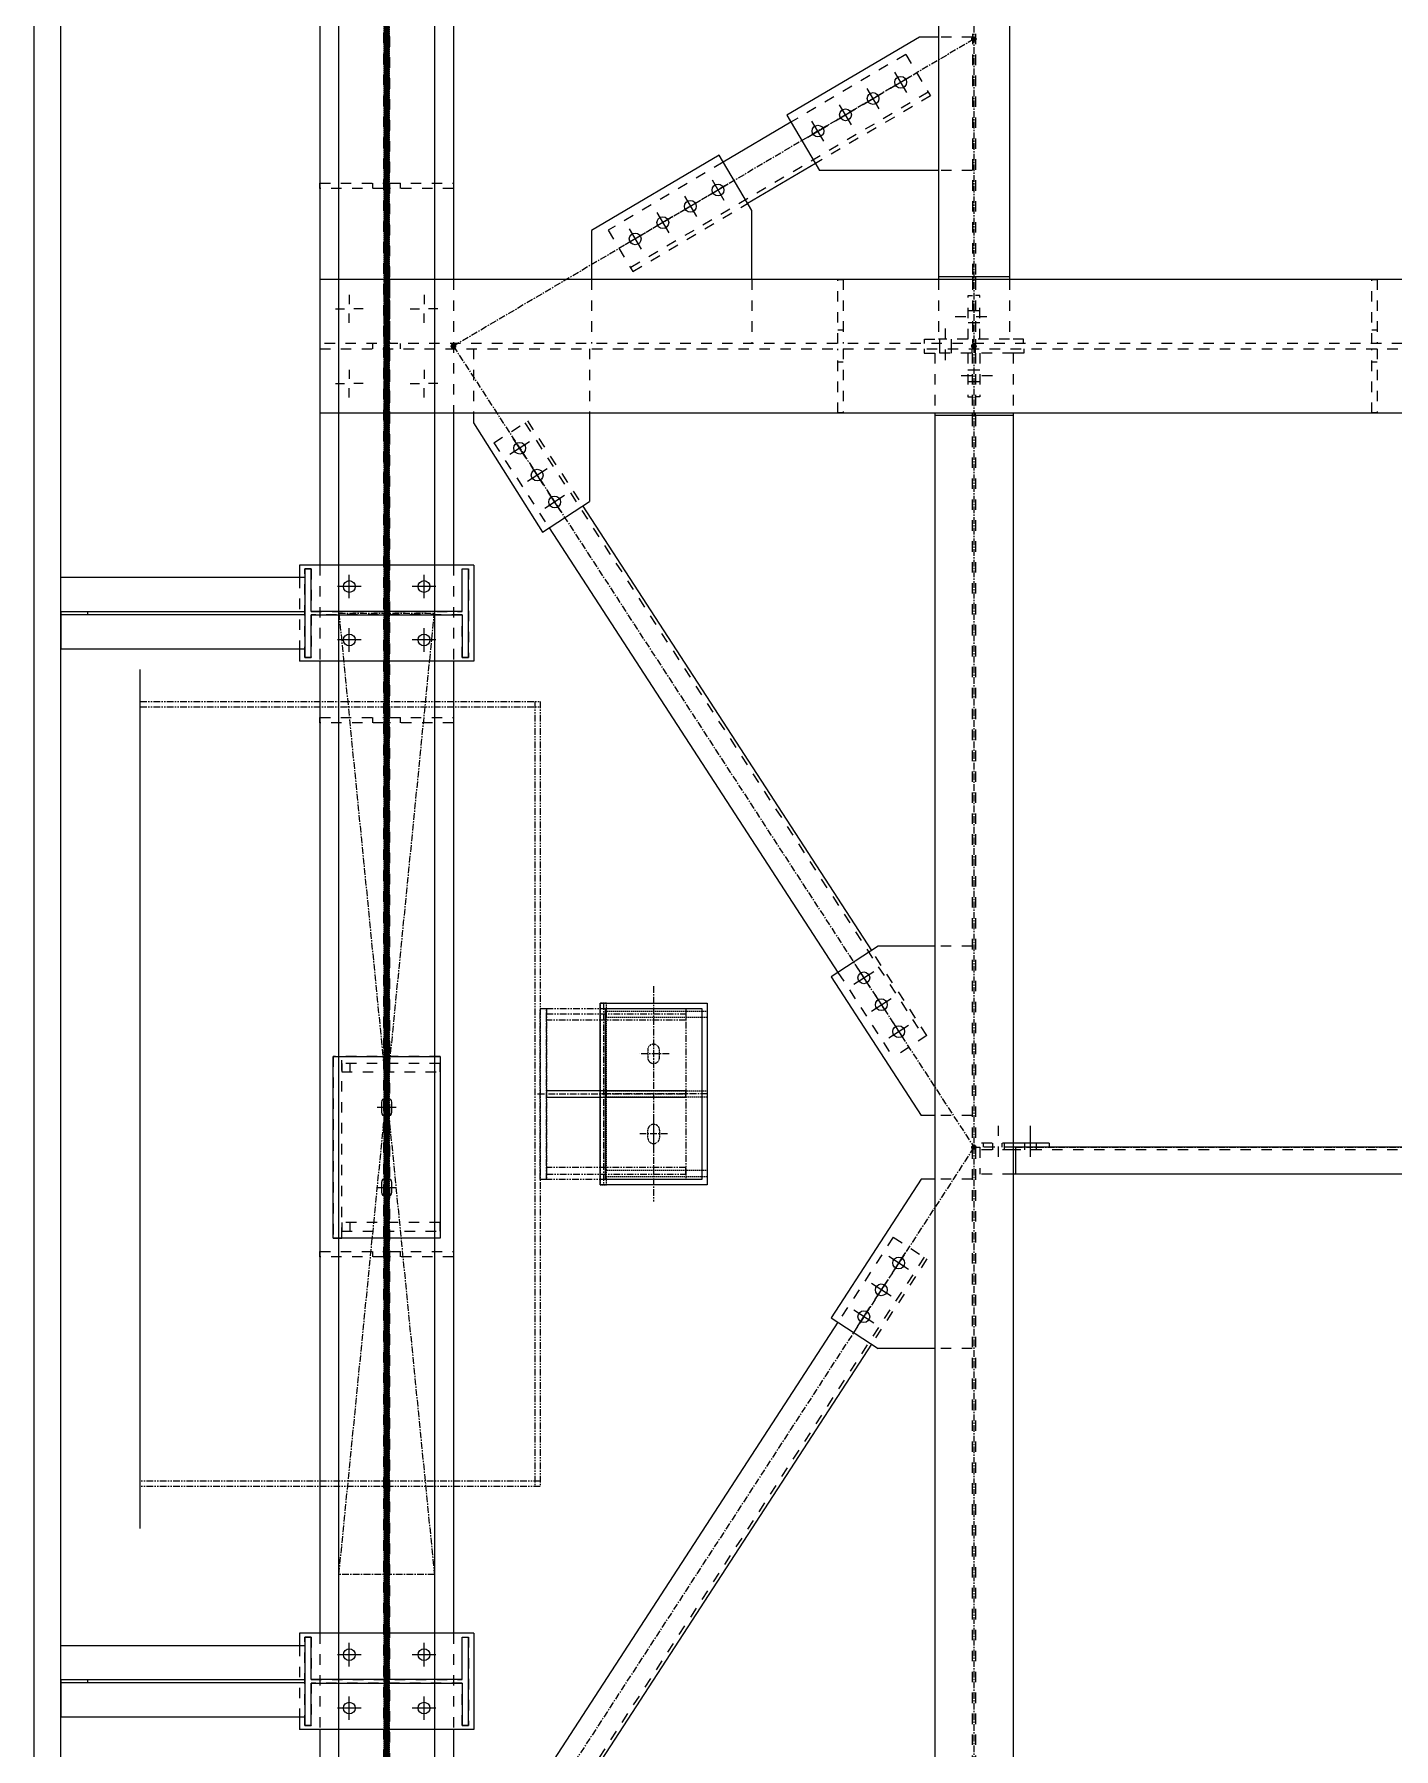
# Model space of a CAD drawing. Header units: inches. Extents: x 209270 to 234360, y -180214 to -150194.
# Drawn here: x 216352 to 218898, y -162790 to -159580 of the extents above; entities that cross this region are included whole.
import ezdxf

# ---------------------------------------------------------------- set-up
doc = ezdxf.new("R2010")
doc.units = ezdxf.units.IN
doc.header["$LTSCALE"] = 10
doc.header["$MEASUREMENT"] = 0
for name, pattern in [('CENTER', [2, 1.25, -0.25, 0.25, -0.25]), ('DXK_LINE_DOT2', [3.9198, 1.9599, -1.9599]), ('DXK_LINE_DOT5', [7.8785, 2.979, -0.9799, 0.9799, -0.9799, 0.9799, -0.9799]), ('HIDDEN', [0.375, 0.25, -0.125]), ('PHANTOM', [2.5, 1.25, -0.25, 0.25, -0.25, 0.25, -0.25])]:
    doc.linetypes.add(name, pattern=pattern)
doc.layers.get('0').update_dxf_attribs({"color": 1})
for name, color, linetype in [('_STR_0', 5, 'Continuous'), ('_STR_1', 5, 'Continuous'), ('_STR_2', 5, 'Continuous'), ('_STR_4', 5, 'Continuous')]:
    doc.layers.add(name, color=color, linetype=linetype)
for name, color, linetype, lineweight in [('CEN', 1, 'CENTER', 9), ('DIM.', 1, 'Continuous', 13), ('handrail', 1, 'FENCELINE1', 9), ('HIDDEN', 1, 'HIDDEN', 9), ('MAIN OBJECT', 1, 'Continuous', 18), ('PANTHOM', 1, 'PHANTOM', 0), ('Sheeting', 1, 'Continuous', 0), ('STR25', 1, 'Continuous', 5), ('STRUC-25HD', 1, 'HIDDEN', 5)]:
    doc.layers.add(name, color=color, linetype=linetype, lineweight=lineweight)
doc.linetypes.add('Amzigzag', pattern='A,0.0001,[136,arial.ttf,S=0.04,R=0,X=0,Y=0],-11', length=11.0001)
doc.linetypes.add('FENCELINE1', pattern='A,0.25,-0.1,[133,arial.ttf,S=0.1,R=0,X=-0.1,Y=0],-0.1,1', length=1.45)

# ---------------------------------------------------------------- blocks, each defined once
blk = doc.blocks.new('A$C0da2686b')
at = {"layer": 'CEN'}
for p, q in [((-89.4, -900), (89.4, 900)), ((-89.4, 900), (89.4, -900))]:
    blk.add_line(p, q, dxfattribs=at)
blk.add_lwpolyline([(-89.4, -900), (-89.4, 900), (89.4, 900), (89.4, -900)], close=True, dxfattribs=at)
blk = doc.blocks.new('A$C3120f6e4')
at = {"layer": 'CEN'}
for p, q in [((0, -100), (0, 100)), ((170, 94), (-170, 94)), ((-75, -26.2), (-75, 26)), ((75, -29.3), (75, 26.1)), ((-48.9, 0), (-101.1, 0)), ((101.1, 0), (48.9, 0))]:
    blk.add_line(p, q, dxfattribs=at)
at = {"layer": 'HIDDEN', "ltscale": 0.2, "elevation": 5435030.5}
for points in [[(-82, -11.1, -1), (-82, 10.9), (-68, 10.9, -1), (-68, -11.1)], [(68, 11.1, 1), (68, -10.9), (82, -10.9, 1), (82, 11.1)]]:
    blk.add_lwpolyline(points, format="xyb", close=True, dxfattribs=at)
at = {"layer": 'STR25', "ltscale": 0.2, "elevation": 5435030.5}
blk.add_lwpolyline([(-170, 100), (170, 100), (170, -100), (-170, -100)], close=True, dxfattribs=at)
at = {"layer": 'STRUC-25HD', "elevation": 5435030.5}
for points in [[(170, 88), (170, 100), (-170, 100), (-170, 88)], [(-143, -100), (-155, -100), (-155, 88), (-143, 88)], [(6, -100), (-6, -100), (-6, 88), (6, 88)], [(155, -100), (143, -100), (143, 88), (155, 88)]]:
    blk.add_lwpolyline(points, close=True, dxfattribs=at)
blk = doc.blocks.new('GridLine-116860372-116902 - 114867')
at = {"layer": '_STR_2', "linetype": 'DXK_LINE_DOT5'}
blk.add_line((217011.9, -165456.7), (217011.9, -153291), dxfattribs=at)
blk = doc.blocks.new('Part-116860372-114947 - 114867')
at = {"layer": '_STR_4', "linetype": 'Continuous'}
for points in [[(218111.9, -158367.7, -1), (218111.9, -158359.7, -1)], [(218111.9, -160167.7, -1), (218111.9, -160159.7, -1)]]:
    blk.add_hatch(color=256, dxfattribs=at).paths.add_polyline_path(points)
at = {"layer": '_STR_1', "linetype": 'DXK_LINE_DOT2'}
for p, q in [((218045.3, -158374.8), (218045.3, -158441.9)), ((218178.5, -158374.8), (218045.3, -158374.8)), ((218109, -158374.8), (218109, -158436.9)), ((218114.7, -158374.8), (218114.7, -158436.9)), ((218178.5, -158374.8), (218178.5, -158436.9)), ((218109, -158441.9), (218109, -160033.7)), ((218114.7, -158441.9), (218114.7, -160033.7)), ((218045.3, -160038.7), (218045.3, -160150.7)), ((218109, -160038.7), (218109, -160150.7)), ((218114.7, -160038.7), (218114.7, -160150.7)), ((218178.5, -160038.7), (218178.5, -160150.7)), ((218178.5, -160150.7), (218045.3, -160150.7))]:
    blk.add_line(p, q, dxfattribs=at)
at = {"layer": '_STR_2', "linetype": 'Continuous'}
for p, q in [((218045.3, -158436.9), (218045.3, -160038.7)), ((218178.5, -158441.9), (218045.3, -158441.9)), ((218109, -158436.9), (218109, -158441.9)), ((218114.7, -158436.9), (218114.7, -158441.9)), ((218178.5, -158436.9), (218178.5, -160038.7)), ((218178.5, -160033.7), (218045.3, -160033.7)), ((218109, -160033.7), (218109, -160038.7)), ((218114.7, -160033.7), (218114.7, -160038.7))]:
    blk.add_line(p, q, dxfattribs=at)
at = {"layer": '_STR_4', "linetype": 'CENTER'}
blk.add_line((218111.9, -158363.7), (218111.9, -160163.7), dxfattribs=at)
at = {"layer": '_STR_4', "linetype": 'Continuous'}
for centre in [(218111.9, -158363.7), (218111.9, -160163.7)]:
    blk.add_circle(centre, 4, dxfattribs=at)
blk = doc.blocks.new('Bolt-116860372-115976 - 114867')
at = {"layer": '_STR_1', "linetype": 'DXK_LINE_DOT2'}
for p, q in [((218100.7, -160207.7), (218108.7, -160207.7)), ((218108.7, -160207.7), (218115, -160207.7)), ((218115, -160207.7), (218123, -160207.7)), ((218087.7, -160218.7), (218155.7, -160218.7)), ((218100.7, -160229.7), (218108.7, -160229.7)), ((218108.7, -160229.7), (218115, -160229.7)), ((218115, -160229.7), (218123, -160229.7))]:
    blk.add_line(p, q, dxfattribs=at)
blk = doc.blocks.new('Part-116860372-157426 - 114867')
at = {"layer": '_STR_1', "linetype": 'DXK_LINE_DOT2'}
for p, q in [((217006.9, -160038.7), (216886.9, -160038.7)), ((216886.9, -160038.7), (216886.9, -160158.7)), ((217856.9, -160038.7), (217016.9, -160038.7)), ((218856.9, -160038.7), (217866.9, -160038.7)), ((219856.9, -160038.7), (218866.9, -160038.7)), ((216886.9, -160168.7), (216886.9, -160288.7)), ((216886.9, -160288.7), (217006.9, -160288.7)), ((217016.9, -160288.7), (217856.9, -160288.7)), ((217866.9, -160288.7), (218856.9, -160288.7)), ((218866.9, -160288.7), (219856.9, -160288.7))]:
    blk.add_line(p, q, dxfattribs=at)
blk = doc.blocks.new('Part-116860372-115975 - 114867')
at = {"layer": '_STR_1', "linetype": 'DXK_LINE_DOT2'}
for p, q in [((218018.7, -160168.7), (218018.7, -160176.7)), ((218018.7, -160176.7), (218038.7, -160176.7)), ((218100.7, -160176.7), (218100.7, -160258.7)), ((218108.7, -160176.7), (218108.7, -160168.7)), ((218100.7, -160258.7), (218108.7, -160258.7))]:
    blk.add_line(p, q, dxfattribs=at)
blk = doc.blocks.new('Part-116860372-114982 - 114867')
at = {"layer": '_STR_4', "linetype": 'Continuous'}
for points in [[(218111.9, -160167.7, -1), (218111.9, -160159.7, -1)], [(218111.9, -163167.7, -1), (218111.9, -163159.7, -1)]]:
    blk.add_hatch(color=256, dxfattribs=at).paths.add_polyline_path(points)
at = {"layer": '_STR_1', "linetype": 'DXK_LINE_DOT2'}
for p, q in [((218185.1, -160176.7), (218038.7, -160176.7)), ((218038.7, -160176.7), (218038.7, -160288.7)), ((218108.7, -160176.7), (218108.7, -160288.7)), ((218115, -160176.7), (218115, -160293.7)), ((218185.1, -160176.7), (218185.1, -160288.7)), ((218108.7, -160293.7), (218108.7, -163044.2)), ((218115, -160293.7), (218115, -163044.2)), ((218038.7, -163049.2), (218038.7, -163149.7)), ((218108.7, -163149.7), (218108.7, -163049.2)), ((218115, -163049.2), (218115, -163149.7)), ((218185.1, -163049.2), (218185.1, -163149.7)), ((218185.1, -163149.7), (218038.7, -163149.7))]:
    blk.add_line(p, q, dxfattribs=at)
at = {"layer": '_STR_2', "linetype": 'Continuous'}
for p, q in [((218038.7, -160288.7), (218038.7, -163049.2)), ((218185.1, -160293.7), (218038.7, -160293.7)), ((218108.7, -160288.7), (218108.7, -160293.7)), ((218115, -160293.7), (218115, -160288.7)), ((218185.1, -160288.7), (218185.1, -163049.2)), ((218185.1, -163044.2), (218038.7, -163044.2)), ((218108.7, -163044.2), (218108.7, -163049.2)), ((218115, -163044.2), (218115, -163049.2))]:
    blk.add_line(p, q, dxfattribs=at)
at = {"layer": '_STR_4', "linetype": 'CENTER'}
blk.add_line((218111.9, -160163.7), (218111.9, -163163.7), dxfattribs=at)
at = {"layer": '_STR_4', "linetype": 'Continuous'}
for centre in [(218111.9, -160163.7), (218111.9, -163163.7)]:
    blk.add_circle(centre, 4, dxfattribs=at)
blk = doc.blocks.new('Bolt-116860372-157446 - 114867')
at = {"layer": '_STR_2', "linetype": 'Continuous'}
for p, q in [((216941.9, -160635.7), (216941.9, -160591.7)), ((217081.9, -160635.7), (217081.9, -160591.7)), ((216963.9, -160613.7), (216919.9, -160613.7)), ((217103.9, -160613.7), (217059.9, -160613.7)), ((216941.9, -160735.7), (216941.9, -160691.7)), ((217081.9, -160735.7), (217081.9, -160691.7)), ((216963.9, -160713.7), (216919.9, -160713.7)), ((217103.9, -160713.7), (217059.9, -160713.7))]:
    blk.add_line(p, q, dxfattribs=at)
for centre in [(216941.9, -160613.7), (217081.9, -160613.7), (216941.9, -160713.7), (217081.9, -160713.7)]:
    blk.add_circle(centre, 11, dxfattribs=at)
blk = doc.blocks.new('Part-116860372-149920 - 114867')
at = {"layer": '_STR_1', "linetype": 'DXK_LINE_DOT2'}
for p, q in [((217856.9, -160158.7), (217856.9, -160038.7)), ((217856.9, -160038.7), (217866.9, -160038.7)), ((217866.9, -160038.7), (217866.9, -160158.7)), ((217866.9, -160133.7), (217856.9, -160133.7))]:
    blk.add_line(p, q, dxfattribs=at)
blk = doc.blocks.new('Part-116860372-115030 - 114867')
at = {"layer": '_STR_4', "linetype": 'Continuous'}
for points in [[(218111.9, -161667.7, -1), (218111.9, -161659.7, -1)], [(219211.9, -161667.7, -1), (219211.9, -161659.7, -1)]]:
    blk.add_hatch(color=256, dxfattribs=at).paths.add_polyline_path(points)
at = {"layer": '_STR_1', "linetype": 'DXK_LINE_DOT2'}
for p, q in [((218123, -161663.7), (218123, -161713.7)), ((218190.1, -161663.7), (218123, -161663.7)), ((218185.1, -161668.7), (218123, -161668.7)), ((219140.3, -161668.7), (218190.1, -161668.7)), ((219140.3, -161663.7), (219201, -161663.7)), ((219201, -161668.7), (219145.3, -161668.7)), ((219201, -161663.7), (219201, -161713.7)), ((218185.1, -161713.7), (218123, -161713.7)), ((219201, -161713.7), (219145.3, -161713.7))]:
    blk.add_line(p, q, dxfattribs=at)
at = {"layer": '_STR_2', "linetype": 'Continuous'}
for p, q in [((218190.1, -161668.7), (218185.1, -161668.7)), ((219140.3, -161663.7), (218190.1, -161663.7)), ((218190.1, -161713.7), (218190.1, -161663.7)), ((219140.3, -161663.7), (219140.3, -161713.7)), ((219145.3, -161668.7), (219140.3, -161668.7)), ((219145.3, -161713.7), (218185.1, -161713.7))]:
    blk.add_line(p, q, dxfattribs=at)
at = {"layer": '_STR_4', "linetype": 'CENTER'}
for p, q in [((218111.9, -161663.7), (218123, -161663.7)), ((218190.1, -161663.7), (219140.3, -161663.7)), ((219201, -161663.7), (219211.9, -161663.7))]:
    blk.add_line(p, q, dxfattribs=at)
at = {"layer": '_STR_4', "linetype": 'Continuous'}
for centre in [(218111.9, -161663.7), (219211.9, -161663.7)]:
    blk.add_circle(centre, 4, dxfattribs=at)
blk = doc.blocks.new('Part-116860372-115078 - 114867')
at = {"layer": '_STR_4', "linetype": 'Continuous'}
for points in [[(218111.9, -161667.7, -1), (218111.9, -161659.7, -1)], [(217136.9, -163167.7, -1), (217136.9, -163159.7, -1)]]:
    blk.add_hatch(color=256, dxfattribs=at).paths.add_polyline_path(points)
at = {"layer": '_STR_1', "linetype": 'DXK_LINE_DOT2'}
for p, q in [((217960.8, -161831.9), (217857.2, -161991.2)), ((217960.8, -161831.9), (218023.7, -161872.8)), ((218018.6, -161869.5), (217263.7, -163030.9)), ((218023.7, -161872.8), (217920.1, -162032.1)), ((217309.4, -162834), (217205.9, -162993.3)), ((217268.7, -163034.2), (217372.3, -162874.9)), ((217268.7, -163034.2), (217205.9, -162993.3))]:
    blk.add_line(p, q, dxfattribs=at)
at = {"layer": '_STR_2', "linetype": 'Continuous'}
for p, q in [((217857.2, -161991.2), (217309.4, -162834)), ((217920.1, -162032.1), (217372.3, -162874.9))]:
    blk.add_line(p, q, dxfattribs=at)
at = {"layer": '_STR_4', "linetype": 'CENTER'}
blk.add_line((218111.9, -161663.7), (217136.9, -163163.7), dxfattribs=at)
at = {"layer": '_STR_4', "linetype": 'Continuous'}
for centre in [(218111.9, -161663.7), (217136.9, -163163.7)]:
    blk.add_circle(centre, 4, dxfattribs=at)
blk = doc.blocks.new('Part-116860372-115079 - 114867')
at = {"layer": '_STR_4', "linetype": 'Continuous'}
for points in [[(217136.9, -160167.7, -1), (217136.9, -160159.7, -1)], [(218111.9, -161667.7, -1), (218111.9, -161659.7, -1)]]:
    blk.add_hatch(color=256, dxfattribs=at).paths.add_polyline_path(points)
at = {"layer": '_STR_1', "linetype": 'DXK_LINE_DOT2'}
for p, q in [((217212.7, -160344.6), (217275.6, -160303.7)), ((217270.5, -160307), (218018.6, -161457.9)), ((217275.6, -160303.7), (217379.1, -160463)), ((217212.7, -160344.6), (217316.2, -160503.9)), ((218023.7, -161454.6), (217920.1, -161295.3)), ((217857.2, -161336.2), (217960.8, -161495.5)), ((218023.7, -161454.6), (217960.8, -161495.5))]:
    blk.add_line(p, q, dxfattribs=at)
at = {"layer": '_STR_2', "linetype": 'Continuous'}
for p, q in [((217379.1, -160463), (217920.1, -161295.3)), ((217316.2, -160503.9), (217857.2, -161336.2))]:
    blk.add_line(p, q, dxfattribs=at)
at = {"layer": '_STR_4', "linetype": 'CENTER'}
blk.add_line((217136.9, -160163.7), (218111.9, -161663.7), dxfattribs=at)
at = {"layer": '_STR_4', "linetype": 'Continuous'}
for centre in [(217136.9, -160163.7), (218111.9, -161663.7)]:
    blk.add_circle(centre, 4, dxfattribs=at)
blk = doc.blocks.new('Part-116860372-115106 - 114867')
at = {"layer": '_STR_4', "linetype": 'Continuous'}
for points in [[(218111.9, -159592.7, -1), (218111.9, -159584.7, -1)], [(217136.9, -160167.7, -1), (217136.9, -160159.7, -1)]]:
    blk.add_hatch(color=256, dxfattribs=at).paths.add_polyline_path(points)
at = {"layer": '_STR_1', "linetype": 'DXK_LINE_DOT2'}
for p, q in [((217984.5, -159617.3), (217769.2, -159744.3)), ((217984.5, -159617.3), (218030.3, -159694.9)), ((218026.2, -159688), (217468.6, -160016.8)), ((218030.3, -159694.9), (217814.9, -159821.9)), ((217642.3, -159819.2), (217427, -159946.2)), ((217472.7, -160023.7), (217688, -159896.7)), ((217427, -159946.2), (217472.7, -160023.7))]:
    blk.add_line(p, q, dxfattribs=at)
at = {"layer": '_STR_2', "linetype": 'Continuous'}
for p, q in [((217769.2, -159744.3), (217642.3, -159819.2)), ((217814.9, -159821.9), (217688, -159896.7))]:
    blk.add_line(p, q, dxfattribs=at)
at = {"layer": '_STR_4', "linetype": 'CENTER'}
blk.add_line((218111.9, -159588.7), (217136.9, -160163.7), dxfattribs=at)
at = {"layer": '_STR_4', "linetype": 'Continuous'}
for centre in [(218111.9, -159588.7), (217136.9, -160163.7)]:
    blk.add_circle(centre, 4, dxfattribs=at)
blk = doc.blocks.new('Part-116860372-115112 - 114867')
at = {"layer": '_STR_2', "linetype": 'Continuous'}
for p, q in [((216886.9, -160038.7), (216886.9, -160288.7)), ((225381.9, -160038.7), (216886.9, -160038.7)), ((216886.9, -160288.7), (223004.9, -160288.7))]:
    blk.add_line(p, q, dxfattribs=at)
blk = doc.blocks.new('Part-116860372-115114 - 114867')
at = {"layer": '_STR_1', "linetype": 'DXK_LINE_DOT2'}
for p, q in [((225381.9, -160158.7), (216886.9, -160158.7)), ((216886.9, -160158.7), (216886.9, -160168.7)), ((216886.9, -160168.7), (225381.9, -160168.7))]:
    blk.add_line(p, q, dxfattribs=at)
blk = doc.blocks.new('Part-116860372-115137 - 114867')
at = {"layer": '_STR_4', "linetype": 'Continuous'}
blk.add_hatch(color=256, dxfattribs=at).paths.add_polyline_path([(217011.9, -160667.7, -1), (217011.9, -160659.7, -1)])
at = {"layer": '_STR_1', "linetype": 'DXK_LINE_DOT2'}
for p, q in [((216858.6, -160746.5), (216858.6, -160580.8)), ((216858.6, -160580.8), (216870.4, -160580.8)), ((216870.4, -160580.8), (216870.4, -160660.3)), ((217153.4, -160660.3), (217153.4, -160580.8)), ((217153.4, -160580.8), (217165.2, -160580.8)), ((217165.2, -160580.8), (217165.2, -160746.5)), ((216870.4, -160660.3), (217153.4, -160660.3)), ((217153.4, -160667), (216870.4, -160667)), ((216870.4, -160667), (216870.4, -160746.5)), ((217153.4, -160746.5), (217153.4, -160667)), ((216870.4, -160746.5), (216858.6, -160746.5)), ((217165.2, -160746.5), (217153.4, -160746.5))]:
    blk.add_line(p, q, dxfattribs=at)
at = {"layer": '_STR_2', "linetype": 'Continuous'}
for p, q in [((216870.4, -160580.8), (216858.6, -160580.8)), ((216858.6, -160580.8), (216858.6, -160746.5)), ((216870.4, -160660.3), (216870.4, -160580.8)), ((217153.4, -160660.3), (217153.4, -160580.8)), ((217153.4, -160580.8), (217165.2, -160580.8)), ((217165.2, -160746.5), (217165.2, -160580.8)), ((217153.4, -160660.3), (216870.4, -160660.3)), ((216870.4, -160746.5), (216870.4, -160667)), ((216870.4, -160667), (217153.4, -160667)), ((217153.4, -160667), (217153.4, -160746.5)), ((216858.6, -160746.5), (216870.4, -160746.5)), ((217153.4, -160746.5), (217165.2, -160746.5))]:
    blk.add_line(p, q, dxfattribs=at)
at = {"layer": '_STR_4', "linetype": 'CENTER'}
blk.add_line((217011.9, -160663.7), (217011.9, -160663.7), dxfattribs=at)
at = {"layer": '_STR_4', "linetype": 'Continuous'}
blk.add_circle((217011.9, -160663.7), 4, dxfattribs=at)
blk = doc.blocks.new('Part-116860372-115138 - 114867')
at = {"layer": '_STR_4', "linetype": 'Continuous'}
blk.add_hatch(color=256, dxfattribs=at).paths.add_polyline_path([(217011.9, -162667.7, -1), (217011.9, -162659.7, -1)])
at = {"layer": '_STR_1', "linetype": 'DXK_LINE_DOT2'}
for p, q in [((216858.6, -162746.5), (216858.6, -162580.8)), ((216858.6, -162580.8), (216870.4, -162580.8)), ((216870.4, -162580.8), (216870.4, -162660.3)), ((217153.4, -162660.3), (217153.4, -162580.8)), ((217153.4, -162580.8), (217165.2, -162580.8)), ((217165.2, -162580.8), (217165.2, -162746.5)), ((216870.4, -162660.3), (217153.4, -162660.3)), ((217153.4, -162667), (216870.4, -162667)), ((216870.4, -162667), (216870.4, -162746.5)), ((217153.4, -162746.5), (217153.4, -162667)), ((216870.4, -162746.5), (216858.6, -162746.5)), ((217165.2, -162746.5), (217153.4, -162746.5))]:
    blk.add_line(p, q, dxfattribs=at)
at = {"layer": '_STR_2', "linetype": 'Continuous'}
for p, q in [((216870.4, -162580.8), (216858.6, -162580.8)), ((216858.6, -162580.8), (216858.6, -162746.5)), ((216870.4, -162660.3), (216870.4, -162580.8)), ((217153.4, -162660.3), (217153.4, -162580.8)), ((217153.4, -162580.8), (217165.2, -162580.8)), ((217165.2, -162746.5), (217165.2, -162580.8)), ((217153.4, -162660.3), (216870.4, -162660.3)), ((216870.4, -162746.5), (216870.4, -162667)), ((216870.4, -162667), (217153.4, -162667)), ((217153.4, -162667), (217153.4, -162746.5)), ((216858.6, -162746.5), (216870.4, -162746.5)), ((217153.4, -162746.5), (217165.2, -162746.5))]:
    blk.add_line(p, q, dxfattribs=at)
at = {"layer": '_STR_4', "linetype": 'CENTER'}
blk.add_line((217011.9, -162663.7), (217011.9, -162663.7), dxfattribs=at)
at = {"layer": '_STR_4', "linetype": 'Continuous'}
blk.add_circle((217011.9, -162663.7), 4, dxfattribs=at)
blk = doc.blocks.new('Part-116860372-116307 - 114867')
at = {"layer": '_STR_1', "linetype": 'DXK_LINE_DOT2'}
for p, q in [((218109, -159585.2), (218045.3, -159585.2)), ((218109, -159834.8), (218045.3, -159834.8))]:
    blk.add_line(p, q, dxfattribs=at)
at = {"layer": '_STR_2', "linetype": 'Continuous'}
for p, q in [((218009.6, -159585.2), (217761.6, -159731.4)), ((218045.3, -159585.2), (218009.6, -159585.2)), ((217761.6, -159731.4), (217822.5, -159834.8)), ((218045.3, -159834.8), (217822.5, -159834.8))]:
    blk.add_line(p, q, dxfattribs=at)
blk = doc.blocks.new('Part-116860372-157457 - 114867')
at = {"layer": '_STR_1', "linetype": 'DXK_LINE_DOT2'}
for p, q in [((217111.9, -161493.7), (216911.9, -161493.7)), ((216911.9, -161493.7), (216911.9, -161833.7)), ((217111.9, -161493.7), (217111.9, -161833.7)), ((217111.9, -161833.7), (216911.9, -161833.7))]:
    blk.add_line(p, q, dxfattribs=at)
blk = doc.blocks.new('Part-116860372-115979 - 114867')
at = {"layer": '_STR_1', "linetype": 'DXK_LINE_DOT2'}
for p, q in [((218101, -160150.7), (218101, -160068.7)), ((218101, -160068.7), (218109, -160068.7)), ((218019, -160158.7), (218019, -160150.7)), ((218019, -160150.7), (218045.3, -160150.7)), ((218109, -160150.7), (218109, -160158.7))]:
    blk.add_line(p, q, dxfattribs=at)
blk = doc.blocks.new('Part-116860372-149919 - 114867')
at = {"layer": '_STR_1', "linetype": 'DXK_LINE_DOT2'}
for p, q in [((218856.9, -160288.7), (218856.9, -160168.7)), ((218866.9, -160168.7), (218866.9, -160288.7)), ((218866.9, -160193.7), (218856.9, -160193.7)), ((218866.9, -160288.7), (218856.9, -160288.7))]:
    blk.add_line(p, q, dxfattribs=at)
blk = doc.blocks.new('Part-116860372-154700 - 114867')
at = {"layer": '_STR_2', "linetype": 'Continuous'}
for p, q in [((216401.9, -162660.8), (216401.9, -162597.1)), ((216858.6, -162597.1), (216401.9, -162597.1)), ((216858.6, -162660.8), (216401.9, -162660.8)), ((216401.9, -162660.8), (216401.9, -162730.3)), ((216858.6, -162666.5), (216401.9, -162666.5)), ((216451.9, -162666.5), (216451.9, -162660.8)), ((216401.9, -162730.3), (216858.6, -162730.3))]:
    blk.add_line(p, q, dxfattribs=at)
blk = doc.blocks.new('Part-116860372-157460 - 114867')
at = {"layer": '_STR_1', "linetype": 'DXK_LINE_DOT2'}
for p, q in [((217017.9, -161858.7), (217136.9, -161858.7)), ((217136.9, -161868.7), (217017.9, -161868.7)), ((217037.9, -161868.7), (217037.9, -161858.7)), ((217136.9, -161858.7), (217136.9, -161868.7))]:
    blk.add_line(p, q, dxfattribs=at)
blk = doc.blocks.new('Part-116860372-116334 - 114867')
at = {"layer": '_STR_1', "linetype": 'DXK_LINE_DOT2'}
for p, q in [((217395.6, -160038.7), (217395.6, -160158.7)), ((217695.6, -160038.7), (217695.6, -160158.7))]:
    blk.add_line(p, q, dxfattribs=at)
at = {"layer": '_STR_2', "linetype": 'Continuous'}
for p, q in [((217634.7, -159806.2), (217395.6, -159947.2)), ((217695.6, -159909.6), (217634.7, -159806.2)), ((217695.6, -160038.7), (217695.6, -159909.6)), ((217395.6, -159947.2), (217395.6, -160038.7))]:
    blk.add_line(p, q, dxfattribs=at)
blk = doc.blocks.new('Part-116860372-115645 - 114867')
at = {"layer": '_STR_1', "linetype": 'DXK_LINE_DOT2'}
for p, q in [((218185.1, -161655.7), (218115, -161655.7)), ((218130, -161663.7), (218130, -161655.7)), ((218165, -161663.7), (218165, -161655.7))]:
    blk.add_line(p, q, dxfattribs=at)
at = {"layer": '_STR_2', "linetype": 'Continuous'}
for p, q in [((218253, -161655.7), (218185.1, -161655.7)), ((218253, -161655.7), (218253, -161663.7)), ((218190.1, -161663.7), (218185.1, -161663.7))]:
    blk.add_line(p, q, dxfattribs=at)
blk = doc.blocks.new('Bolt-116860372-115646 - 114867')
at = {"layer": '_STR_1', "linetype": 'DXK_LINE_DOT2'}
for p, q in [((218158, -161681.7), (218158, -161623.7)), ((218147, -161663.7), (218147, -161655.7)), ((218169, -161663.7), (218169, -161655.7)), ((218147, -161668.7), (218147, -161663.7)), ((218169, -161668.7), (218169, -161663.7))]:
    blk.add_line(p, q, dxfattribs=at)
at = {"layer": '_STR_2', "linetype": 'Continuous'}
for p, q in [((218218, -161681.7), (218218, -161623.7)), ((218207, -161663.7), (218207, -161655.7)), ((218229, -161663.7), (218229, -161655.7)), ((218207, -161668.7), (218207, -161663.7)), ((218229, -161668.7), (218229, -161663.7))]:
    blk.add_line(p, q, dxfattribs=at)
blk = doc.blocks.new('Bolt-116860372-116308 - 114867')
at = {"layer": '_STR_2', "linetype": 'Continuous'}
for p, q in [((217955.8, -159680.7), (217993.7, -159658.4)), ((217985.9, -159688.5), (217963.5, -159650.6)), ((217904.1, -159711.2), (217942, -159688.9)), ((217934.2, -159719), (217911.9, -159681.1)), ((217852.4, -159741.7), (217890.3, -159719.4)), ((217882.5, -159749.5), (217860.2, -159711.6)), ((217800.7, -159772.2), (217838.6, -159749.8)), ((217830.8, -159780), (217808.5, -159742.1))]:
    blk.add_line(p, q, dxfattribs=at)
for centre in [(217974.7, -159669.6), (217923, -159700), (217871.3, -159730.5), (217819.7, -159761)]:
    blk.add_circle(centre, 11, dxfattribs=at)
blk = doc.blocks.new('Part-116860372-116340 - 114867')
at = {"layer": '_STR_1', "linetype": 'DXK_LINE_DOT2'}
for p, q in [((218108.7, -161287.1), (218038.7, -161287.1)), ((218108.7, -161604), (218038.7, -161604))]:
    blk.add_line(p, q, dxfattribs=at)
at = {"layer": '_STR_2', "linetype": 'Continuous'}
for p, q in [((217932.7, -161287.1), (217844.7, -161344.3)), ((218038.7, -161287.1), (217932.7, -161287.1)), ((217844.7, -161344.3), (218012.9, -161604)), ((218038.7, -161604), (218012.9, -161604))]:
    blk.add_line(p, q, dxfattribs=at)
blk = doc.blocks.new('Part-116860372-157357 - 114867')
at = {"layer": '_STR_2', "linetype": 'Continuous'}
for p, q in [((216911.9, -161493.7), (217111.9, -161493.7)), ((216911.9, -161833.7), (216911.9, -161493.7)), ((217111.9, -161493.7), (217111.9, -161833.7)), ((217111.9, -161833.7), (216911.9, -161833.7))]:
    blk.add_line(p, q, dxfattribs=at)
blk = doc.blocks.new('Part-116860372-115974 - 114867')
at = {"layer": '_STR_1', "linetype": 'DXK_LINE_DOT2'}
for p, q in [((218115, -160176.7), (218115, -160168.7)), ((218123, -160176.7), (218123, -160258.7)), ((218205, -160176.7), (218185.1, -160176.7)), ((218205, -160168.7), (218205, -160176.7)), ((218123, -160258.7), (218115, -160258.7))]:
    blk.add_line(p, q, dxfattribs=at)
blk = doc.blocks.new('Bolt-116860372-115977 - 114867')
at = {"layer": '_STR_1', "linetype": 'DXK_LINE_DOT2'}
for p, q in [((218058.7, -160189.7), (218058.7, -160116.7)), ((218047.7, -160158.7), (218047.7, -160150.7)), ((218047.7, -160168.7), (218047.7, -160158.7)), ((218047.7, -160176.7), (218047.7, -160168.7)), ((218069.7, -160158.7), (218069.7, -160150.7)), ((218069.7, -160168.7), (218069.7, -160158.7)), ((218069.7, -160176.7), (218069.7, -160168.7))]:
    blk.add_line(p, q, dxfattribs=at)
blk = doc.blocks.new('Part-116860372-115980 - 114867')
at = {"layer": '_STR_1', "linetype": 'DXK_LINE_DOT2'}
for p, q in [((218122.7, -160068.7), (218114.7, -160068.7)), ((218122.7, -160150.7), (218122.7, -160068.7)), ((218114.7, -160150.7), (218114.7, -160158.7)), ((218204.7, -160150.7), (218178.5, -160150.7)), ((218204.7, -160158.7), (218204.7, -160150.7))]:
    blk.add_line(p, q, dxfattribs=at)
blk = doc.blocks.new('Bolt-116860372-115981 - 114867')
at = {"layer": '_STR_1', "linetype": 'DXK_LINE_DOT2'}
for p, q in [((218135.7, -160108.7), (218067.7, -160108.7)), ((218109, -160097.7), (218101, -160097.7)), ((218114.7, -160097.7), (218109, -160097.7)), ((218122.7, -160097.7), (218114.7, -160097.7)), ((218109, -160119.7), (218101, -160119.7)), ((218114.7, -160119.7), (218109, -160119.7)), ((218122.7, -160119.7), (218114.7, -160119.7))]:
    blk.add_line(p, q, dxfattribs=at)
blk = doc.blocks.new('Part-116860372-149894 - 114867')
at = {"layer": '_STR_1', "linetype": 'DXK_LINE_DOT2'}
for p, q in [((217006.9, -160288.7), (217006.9, -160168.7)), ((217016.9, -160168.7), (217016.9, -160288.7)), ((217016.9, -160193.7), (217006.9, -160193.7)), ((217016.9, -160288.7), (217006.9, -160288.7))]:
    blk.add_line(p, q, dxfattribs=at)
blk = doc.blocks.new('Part-116860372-116337 - 114867')
at = {"layer": '_STR_1', "linetype": 'DXK_LINE_DOT2'}
for p, q in [((217174.8, -160168.7), (217174.8, -160288.7)), ((217391.7, -160168.7), (217391.7, -160288.7))]:
    blk.add_line(p, q, dxfattribs=at)
at = {"layer": '_STR_2', "linetype": 'Continuous'}
for p, q in [((217174.8, -160288.7), (217174.8, -160307.2)), ((217174.8, -160307.2), (217303.7, -160512)), ((217391.7, -160288.7), (217391.7, -160454.8)), ((217303.7, -160512), (217391.7, -160454.8))]:
    blk.add_line(p, q, dxfattribs=at)
blk = doc.blocks.new('Bolt-116860372-116341 - 114867')
at = {"layer": '_STR_2', "linetype": 'Continuous'}
for p, q in [((217887.2, -161358.4), (217924.1, -161334.4)), ((217893.7, -161328), (217917.6, -161364.9)), ((217919.9, -161408.7), (217956.8, -161384.8)), ((217926.4, -161378.3), (217950.3, -161415.2)), ((217959.1, -161428.6), (217983, -161465.5)), ((217952.6, -161459), (217989.5, -161435.1))]:
    blk.add_line(p, q, dxfattribs=at)
for centre in [(217905.6, -161346.4), (217938.3, -161396.7), (217971, -161447.1)]:
    blk.add_circle(centre, 11, dxfattribs=at)
blk = doc.blocks.new('Part-116860372-149918 - 114867')
at = {"layer": '_STR_1', "linetype": 'DXK_LINE_DOT2'}
for p, q in [((218856.9, -160158.7), (218856.9, -160038.7)), ((218856.9, -160038.7), (218866.9, -160038.7)), ((218866.9, -160038.7), (218866.9, -160158.7)), ((218866.9, -160133.7), (218856.9, -160133.7))]:
    blk.add_line(p, q, dxfattribs=at)
blk = doc.blocks.new('Bolt-116860372-116335 - 114867')
at = {"layer": '_STR_2', "linetype": 'Continuous'}
for p, q in [((217621.3, -159852.5), (217643.6, -159890.4)), ((217599.7, -159890.7), (217561.8, -159913.1)), ((217569.6, -159882.9), (217592, -159920.8)), ((217651.4, -159860.2), (217613.5, -159882.6)), ((217548.1, -159921.2), (217510.2, -159943.5)), ((217517.9, -159913.4), (217540.3, -159951.3)), ((217496.4, -159951.7), (217458.5, -159974)), ((217466.3, -159943.9), (217488.6, -159981.8))]:
    blk.add_line(p, q, dxfattribs=at)
for centre in [(217580.8, -159901.9), (217632.5, -159871.4), (217529.1, -159932.4), (217477.4, -159962.8)]:
    blk.add_circle(centre, 11, dxfattribs=at)
blk = doc.blocks.new('Bolt-116860372-116338 - 114867')
at = {"layer": '_STR_2', "linetype": 'Continuous'}
for p, q in [((217273.1, -160373.3), (217249.1, -160336.4)), ((217279.6, -160342.8), (217242.7, -160366.8)), ((217312.2, -160393.1), (217275.4, -160417.1)), ((217305.8, -160423.6), (217281.8, -160386.7)), ((217338.5, -160473.9), (217314.5, -160437)), ((217344.9, -160443.5), (217308.1, -160467.4))]:
    blk.add_line(p, q, dxfattribs=at)
for centre in [(217261.1, -160354.8), (217293.8, -160405.1), (217326.5, -160455.4)]:
    blk.add_circle(centre, 11, dxfattribs=at)
blk = doc.blocks.new('Part-116860372-116343 - 114867')
at = {"layer": '_STR_1', "linetype": 'DXK_LINE_DOT2'}
for p, q in [((218108.7, -161723.4), (218038.7, -161723.4)), ((218108.7, -162040.3), (218038.7, -162040.3))]:
    blk.add_line(p, q, dxfattribs=at)
at = {"layer": '_STR_2', "linetype": 'Continuous'}
for p, q in [((218012.9, -161723.4), (217844.7, -161983)), ((218038.7, -161723.4), (218012.9, -161723.4)), ((217844.7, -161983), (217932.7, -162040.3)), ((218038.7, -162040.3), (217932.7, -162040.3))]:
    blk.add_line(p, q, dxfattribs=at)
blk = doc.blocks.new('Bolt-116860372-116344 - 114867')
at = {"layer": '_STR_2', "linetype": 'Continuous'}
for p, q in [((217989.5, -161892.3), (217952.6, -161868.3)), ((217959.1, -161898.8), (217983, -161861.9)), ((217926.4, -161949.1), (217950.3, -161912.2)), ((217956.8, -161942.6), (217919.9, -161918.6)), ((217924.1, -161992.9), (217887.2, -161968.9)), ((217893.7, -161999.4), (217917.6, -161962.5))]:
    blk.add_line(p, q, dxfattribs=at)
for centre in [(217971, -161880.3), (217938.3, -161930.6), (217905.6, -161980.9)]:
    blk.add_circle(centre, 11, dxfattribs=at)
blk = doc.blocks.new('Part-116860372-149893 - 114867')
at = {"layer": '_STR_1', "linetype": 'DXK_LINE_DOT2'}
for p, q in [((217006.9, -160158.7), (217006.9, -160038.7)), ((217006.9, -160038.7), (217016.9, -160038.7)), ((217016.9, -160038.7), (217016.9, -160158.7)), ((217016.9, -160133.7), (217006.9, -160133.7))]:
    blk.add_line(p, q, dxfattribs=at)
blk = doc.blocks.new('Part-116860372-157443 - 114867')
at = {"layer": '_STR_1', "linetype": 'DXK_LINE_DOT2'}
blk.add_line((216848.6, -162597.1), (216848.6, -162730.3), dxfattribs=at)
at = {"layer": '_STR_2', "linetype": 'Continuous'}
for p, q in [((216848.6, -162573.7), (216848.6, -162597.1)), ((217175.2, -162573.7), (216848.6, -162573.7)), ((217175.2, -162573.7), (217175.2, -162753.7)), ((216848.6, -162730.3), (216848.6, -162753.7)), ((217175.2, -162753.7), (216848.6, -162753.7))]:
    blk.add_line(p, q, dxfattribs=at)
blk = doc.blocks.new('Part-116860372-157470 - 114867')
at = {"layer": '_STR_1', "linetype": 'DXK_LINE_DOT2'}
for p, q in [((217017.9, -159858.7), (217136.9, -159858.7)), ((217037.9, -159868.7), (217037.9, -159858.7)), ((217136.9, -159858.7), (217136.9, -159868.7)), ((217136.9, -159868.7), (217017.9, -159868.7))]:
    blk.add_line(p, q, dxfattribs=at)
blk = doc.blocks.new('Part-116860372-149921 - 114867')
at = {"layer": '_STR_1', "linetype": 'DXK_LINE_DOT2'}
for p, q in [((217856.9, -160288.7), (217856.9, -160168.7)), ((217866.9, -160168.7), (217866.9, -160288.7)), ((217866.9, -160193.7), (217856.9, -160193.7)), ((217866.9, -160288.7), (217856.9, -160288.7))]:
    blk.add_line(p, q, dxfattribs=at)
blk = doc.blocks.new('Part-116860372-154699 - 114867')
at = {"layer": '_STR_2', "linetype": 'Continuous'}
for p, q in [((216401.9, -160660.8), (216401.9, -160597.1)), ((216858.6, -160597.1), (216401.9, -160597.1)), ((216858.6, -160660.8), (216401.9, -160660.8)), ((216401.9, -160660.8), (216401.9, -160730.3)), ((216451.9, -160666.5), (216451.9, -160660.8)), ((216858.6, -160666.5), (216401.9, -160666.5)), ((216401.9, -160730.3), (216858.6, -160730.3))]:
    blk.add_line(p, q, dxfattribs=at)
blk = doc.blocks.new('Part-116860372-157355 - 114867')
at = {"layer": '_STR_1', "linetype": 'DXK_LINE_DOT2'}
for p, q in [((216911.9, -161833.7), (216911.9, -161493.7)), ((216911.9, -161493.7), (216927.9, -161493.7)), ((216927.9, -161833.7), (216927.9, -161493.7)), ((216911.9, -161833.7), (216927.9, -161833.7))]:
    blk.add_line(p, q, dxfattribs=at)
blk = doc.blocks.new('Part-116860372-157356 - 114867')
at = {"layer": '_STR_1', "linetype": 'DXK_LINE_DOT2'}
for p, q in [((217111.9, -161804.7), (216927.9, -161804.7)), ((216927.9, -161804.7), (216927.9, -161820.7)), ((216942.9, -161804.7), (216942.9, -161820.7)), ((217111.9, -161820.7), (217111.9, -161804.7)), ((216927.9, -161820.7), (217111.9, -161820.7))]:
    blk.add_line(p, q, dxfattribs=at)
blk = doc.blocks.new('Part-116860372-157358 - 114867')
at = {"layer": '_STR_1', "linetype": 'DXK_LINE_DOT2'}
for p, q in [((217111.9, -161506.7), (216927.9, -161506.7)), ((216927.9, -161506.7), (216927.9, -161522.7)), ((216927.9, -161522.7), (217111.9, -161522.7)), ((216942.9, -161506.7), (216942.9, -161522.7)), ((217111.9, -161522.7), (217111.9, -161506.7))]:
    blk.add_line(p, q, dxfattribs=at)
blk = doc.blocks.new('Bolt-116860372-157359 - 114867')
at = {"layer": '_STR_2', "linetype": 'Continuous'}
for p, q in [((216993.9, -161588.7), (217029.9, -161588.7)), ((217002.9, -161579.7), (217003.6, -161576.2)), ((217002.9, -161597.7), (217002.9, -161579.7)), ((217003.6, -161576.2), (217005.5, -161573.3)), ((217005.5, -161573.3), (217008.4, -161571.4)), ((217008.4, -161571.4), (217011.9, -161570.7)), ((217011.9, -161570.7), (217011.9, -161570.7)), ((217011.9, -161570.7), (217015.3, -161571.4)), ((217011.9, -161570.7), (217011.9, -161606.7)), ((217015.3, -161571.4), (217018.2, -161573.3)), ((217018.2, -161573.3), (217020.2, -161576.2)), ((217020.2, -161576.2), (217020.9, -161579.7)), ((217020.9, -161579.7), (217020.9, -161597.7)), ((217003.6, -161601.1), (217002.9, -161597.7)), ((217005.5, -161604), (217003.6, -161601.1)), ((217008.4, -161606), (217005.5, -161604)), ((217011.9, -161606.7), (217008.4, -161606)), ((217015.3, -161606), (217011.9, -161606.7)), ((217011.9, -161606.7), (217011.9, -161606.7)), ((217018.2, -161604), (217015.3, -161606)), ((217020.2, -161601.1), (217018.2, -161604)), ((217020.9, -161597.7), (217020.2, -161601.1)), ((217008.4, -161721.4), (217011.9, -161720.7)), ((217011.9, -161720.7), (217011.9, -161720.7)), ((217011.9, -161720.7), (217015.3, -161721.4)), ((217011.9, -161720.7), (217011.9, -161756.7)), ((216993.9, -161738.7), (217029.9, -161738.7)), ((217002.9, -161729.7), (217003.5, -161726.2)), ((217002.9, -161747.7), (217002.9, -161729.7)), ((217003.5, -161751.1), (217002.9, -161747.7)), ((217003.5, -161726.2), (217005.5, -161723.3)), ((217005.5, -161754), (217003.5, -161751.1)), ((217005.5, -161723.3), (217008.4, -161721.4)), ((217015.3, -161721.4), (217018.2, -161723.3)), ((217018.2, -161723.3), (217020.2, -161726.2)), ((217020.2, -161751.1), (217018.2, -161754)), ((217020.2, -161726.2), (217020.9, -161729.7)), ((217020.9, -161747.7), (217020.2, -161751.1)), ((217020.9, -161729.7), (217020.9, -161747.7)), ((217008.4, -161756), (217005.5, -161754)), ((217011.9, -161756.7), (217008.4, -161756)), ((217015.3, -161756), (217011.9, -161756.7)), ((217011.9, -161756.7), (217011.9, -161756.7)), ((217018.2, -161754), (217015.3, -161756))]:
    blk.add_line(p, q, dxfattribs=at)
blk = doc.blocks.new('Part-116860372-157432 - 114867')
at = {"layer": '_STR_1', "linetype": 'DXK_LINE_DOT2'}
for p, q in [((217005.9, -158675.7), (217005.9, -165051.7)), ((217017.9, -158675.7), (217005.9, -158675.7)), ((217017.9, -165051.7), (217017.9, -158675.7)), ((217005.9, -165051.7), (217017.9, -165051.7))]:
    blk.add_line(p, q, dxfattribs=at)
blk = doc.blocks.new('Part-116860372-157433 - 114867')
at = {"layer": '_STR_1', "linetype": 'DXK_LINE_DOT2'}
for p, q in [((217136.9, -159463.7), (217136.9, -159513.7)), ((217136.9, -160038.7), (217136.9, -160288.7)), ((216886.9, -160573.7), (216886.9, -160753.7)), ((217136.9, -160573.7), (217136.9, -160753.7)), ((216886.9, -162573.7), (216886.9, -162753.7)), ((217136.9, -162573.7), (217136.9, -162753.7)), ((216886.9, -163049.2), (216886.9, -163278.2)), ((217136.9, -163049.2), (217136.9, -163278.2)), ((217136.9, -164297.1), (217136.9, -164430.3))]:
    blk.add_line(p, q, dxfattribs=at)
at = {"layer": '_STR_2', "linetype": 'Continuous'}
for p, q in [((216886.9, -158675.7), (216886.9, -160038.7)), ((217006.9, -158675.7), (216886.9, -158675.7)), ((217136.9, -158675.7), (217016.9, -158675.7)), ((217136.9, -158675.7), (217136.9, -159463.7)), ((217136.9, -159513.7), (217136.9, -160038.7)), ((216886.9, -160288.7), (216886.9, -160573.7)), ((217136.9, -160288.7), (217136.9, -160573.7)), ((216886.9, -160753.7), (216886.9, -162573.7)), ((217136.9, -160753.7), (217136.9, -162573.7)), ((216886.9, -162753.7), (216886.9, -163049.2)), ((217136.9, -162753.7), (217136.9, -163049.2)), ((216886.9, -163278.2), (216886.9, -165051.7)), ((217136.9, -163278.2), (217136.9, -164297.1)), ((217136.9, -164430.3), (217136.9, -165051.7)), ((217006.9, -165051.7), (216886.9, -165051.7)), ((217136.9, -165051.7), (217016.9, -165051.7))]:
    blk.add_line(p, q, dxfattribs=at)
blk = doc.blocks.new('Bolt-116860372-157444 - 114867')
at = {"layer": '_STR_2', "linetype": 'Continuous'}
for p, q in [((216963.9, -162613.7), (216919.9, -162613.7)), ((216941.9, -162635.7), (216941.9, -162591.7)), ((217103.9, -162613.7), (217059.9, -162613.7)), ((217081.9, -162635.7), (217081.9, -162591.7)), ((216963.9, -162713.7), (216919.9, -162713.7)), ((216941.9, -162735.7), (216941.9, -162691.7)), ((217103.9, -162713.7), (217059.9, -162713.7)), ((217081.9, -162735.7), (217081.9, -162691.7))]:
    blk.add_line(p, q, dxfattribs=at)
for centre in [(216941.9, -162613.7), (217081.9, -162613.7), (216941.9, -162713.7), (217081.9, -162713.7)]:
    blk.add_circle(centre, 11, dxfattribs=at)
blk = doc.blocks.new('Part-116860372-157445 - 114867')
at = {"layer": '_STR_1', "linetype": 'DXK_LINE_DOT2'}
blk.add_line((216848.6, -160597.1), (216848.6, -160730.3), dxfattribs=at)
at = {"layer": '_STR_2', "linetype": 'Continuous'}
for p, q in [((216848.6, -160573.7), (216848.6, -160597.1)), ((217175.2, -160573.7), (216848.6, -160573.7)), ((217175.2, -160573.7), (217175.2, -160753.7)), ((216848.6, -160730.3), (216848.6, -160753.7)), ((217175.2, -160753.7), (216848.6, -160753.7))]:
    blk.add_line(p, q, dxfattribs=at)
blk = doc.blocks.new('Part-116860372-157461 - 114867')
at = {"layer": '_STR_1', "linetype": 'DXK_LINE_DOT2'}
for p, q in [((216886.9, -161868.7), (216886.9, -161858.7)), ((216886.9, -161858.7), (217005.9, -161858.7)), ((217005.9, -161868.7), (216886.9, -161868.7)), ((216985.9, -161868.7), (216985.9, -161858.7))]:
    blk.add_line(p, q, dxfattribs=at)
blk = doc.blocks.new('Part-116860372-157468 - 114867')
at = {"layer": '_STR_1', "linetype": 'DXK_LINE_DOT2'}
for p, q in [((217017.9, -160858.7), (217136.9, -160858.7)), ((217136.9, -160868.7), (217017.9, -160868.7)), ((217037.9, -160868.7), (217037.9, -160858.7)), ((217136.9, -160858.7), (217136.9, -160868.7))]:
    blk.add_line(p, q, dxfattribs=at)
blk = doc.blocks.new('Part-116860372-157469 - 114867')
at = {"layer": '_STR_1', "linetype": 'DXK_LINE_DOT2'}
for p, q in [((216886.9, -160868.7), (216886.9, -160858.7)), ((216886.9, -160858.7), (217005.9, -160858.7)), ((217005.9, -160868.7), (216886.9, -160868.7)), ((216985.9, -160868.7), (216985.9, -160858.7))]:
    blk.add_line(p, q, dxfattribs=at)
blk = doc.blocks.new('Part-116860372-157471 - 114867')
at = {"layer": '_STR_1', "linetype": 'DXK_LINE_DOT2'}
for p, q in [((216886.9, -159868.7), (216886.9, -159858.7)), ((216886.9, -159858.7), (217005.9, -159858.7)), ((216985.9, -159868.7), (216985.9, -159858.7)), ((217005.9, -159868.7), (216886.9, -159868.7))]:
    blk.add_line(p, q, dxfattribs=at)
blk = doc.blocks.new('Bolt-116860372-157477 - 114867')
at = {"layer": '_STR_2', "linetype": 'Continuous'}
for p, q in [((216941.9, -160067.7), (216941.9, -160085)), ((217081.9, -160067.7), (217081.9, -160085)), ((216915.9, -160093.7), (216933.2, -160093.7)), ((216941.9, -160119.7), (216941.9, -160102.4)), ((216967.9, -160093.7), (216950.5, -160093.7)), ((217055.9, -160093.7), (217073.2, -160093.7)), ((217081.9, -160119.7), (217081.9, -160102.4)), ((217107.9, -160093.7), (217090.5, -160093.7)), ((216941.9, -160207.7), (216941.9, -160225)), ((217081.9, -160207.7), (217081.9, -160225)), ((216915.9, -160233.7), (216933.2, -160233.7)), ((216941.9, -160259.7), (216941.9, -160242.4)), ((216967.9, -160233.7), (216950.5, -160233.7)), ((217055.9, -160233.7), (217073.2, -160233.7)), ((217081.9, -160259.7), (217081.9, -160242.4)), ((217107.9, -160233.7), (217090.5, -160233.7))]:
    blk.add_line(p, q, dxfattribs=at)
blk = doc.blocks.new('Part-116860372-157478 - 114867')
at = {"layer": '_STR_1', "linetype": 'DXK_LINE_DOT2'}
blk.add_line((217037.9, -160168.7), (217037.9, -160158.7), dxfattribs=at)
blk = doc.blocks.new('Part-116860372-157479 - 114867')
at = {"layer": '_STR_1', "linetype": 'DXK_LINE_DOT2'}
blk.add_line((216985.9, -160168.7), (216985.9, -160158.7), dxfattribs=at)
blk = doc.blocks.new('OVERLAY_DRAWING')
at = {"layer": 'CEN'}
for p, q in [((217511.9, -161361.9), (217511.9, -161765.4)), ((217294.7, -161563.7, -53231076.1), (217572.1, -161563.7))]:
    blk.add_line(p, q, dxfattribs=at)
at = {"layer": 'CEN', "elevation": 0.8}
blk.add_lwpolyline([(217011.9, -155263.7), (228511.9, -155263.7), (228511.9, -165263.7), (217011.9, -165263.7)], close=True, dxfattribs=at)
at = {"layer": 'handrail', "const_width": 10}
blk.add_lwpolyline([(217011.9, -157988.4), (217011.9, -165263.7), (228511.9, -165263.7), (228511.9, -163968.7)], dxfattribs=at)
at = {"layer": 'HIDDEN', "elevation": 0.8}
blk.add_lwpolyline([(217007.5, -165259.3), (217007.5, -155268.1), (217016.3, -155268.1), (217016.3, -165259.3)], close=True, dxfattribs=at)
at = {"layer": 'MAIN OBJECT'}
for points, elevation in [([(216922.5, -165259.3), (216922.5, -155268.1), (217101.3, -155268.1), (217101.3, -165259.3)], 0.8), ([(217421.9, -161403.7), (217601.9, -161403.7), (217601.9, -161723.7), (217421.9, -161723.7)], -437826209.8), ([(217311.5, -161557.7), (217311.5, -161569.7), (217572.1, -161569.7), (217572.1, -161557.7)], -648981456.5)]:
    blk.add_lwpolyline(points, close=True, dxfattribs=dict(at, elevation=elevation))
at = {"layer": 'PANTHOM', "linetype": 'Amzigzag'}
blk.add_line((216550.3, -162377.6), (216550.3, -160769), dxfattribs=at)
at = {"layer": 'PANTHOM'}
for p, q in [((216550.3, -160828.7, -702228907.6), (217299.5, -160828.7, -702228907.6)), ((216550.3, -160838.7, -702228907.6), (217299.5, -160838.7, -702228907.6)), ((217289.5, -160828.7, -702228907.6), (217289.5, -162298.7, -702228907.6)), ((217299.5, -160828.7, -702228907.6), (217299.5, -162298.7, -702228907.6)), ((217299.5, -162288.7, -702228907.6), (216550.3, -162288.7, -702228907.6)), ((217299.5, -162298.7, -702228907.6), (216550.3, -162298.7, -702228907.6))]:
    blk.add_line(p, q, dxfattribs=at)
at = {"layer": 'PANTHOM', "elevation": -648997831.5}
for points in [[(217299.5, -161403.7), (217311.5, -161403.7), (217311.5, -161723.7), (217299.5, -161723.7)], [(217311.5, -161403.7), (217572.1, -161403.7), (217572.1, -161723.7), (217311.5, -161723.7)], [(217311.5, -161425.7), (217311.5, -161413.7), (217572.1, -161413.7), (217572.1, -161425.7)], [(217311.5, -161701.7), (217311.5, -161713.7), (217572.1, -161713.7), (217572.1, -161701.7)]]:
    blk.add_lwpolyline(points, close=True, dxfattribs=at)
at = {"layer": 'Sheeting'}
for points in [[(216351.9, -154713.7), (229171.9, -154713.7), (229171.9, -165813.7), (216351.9, -165813.7)], [(216401.9, -154763.7), (229121.9, -154763.7), (229121.9, -165763.7), (216401.9, -165763.7)]]:
    blk.add_lwpolyline(points, close=True, dxfattribs=at)
at = {"layer": '_STR_0', "zscale": 0.8}
for name in ['GridLine-116860372-116902 - 114867', 'Part-116860372-114947 - 114867', 'Part-116860372-157433 - 114867', 'Part-116860372-157432 - 114867', 'Part-116860372-115106 - 114867', 'Part-116860372-116307 - 114867', 'Bolt-116860372-116308 - 114867', 'Part-116860372-116334 - 114867', 'Part-116860372-157471 - 114867', 'Part-116860372-157470 - 114867', 'Bolt-116860372-116335 - 114867', 'Part-116860372-157426 - 114867', 'Part-116860372-115112 - 114867', 'Part-116860372-149893 - 114867', 'Part-116860372-149920 - 114867', 'Part-116860372-149918 - 114867', 'Bolt-116860372-157477 - 114867', 'Part-116860372-115979 - 114867', 'Part-116860372-115980 - 114867', 'Bolt-116860372-115981 - 114867', 'Bolt-116860372-115977 - 114867', 'Part-116860372-115114 - 114867', 'Part-116860372-157479 - 114867', 'Part-116860372-149894 - 114867', 'Part-116860372-157478 - 114867', 'Part-116860372-115079 - 114867', 'Part-116860372-116337 - 114867', 'Part-116860372-149921 - 114867', 'Part-116860372-115975 - 114867', 'Part-116860372-114982 - 114867', 'Part-116860372-115974 - 114867', 'Part-116860372-149919 - 114867', 'Bolt-116860372-115976 - 114867', 'Bolt-116860372-116338 - 114867', 'Part-116860372-154699 - 114867', 'Part-116860372-157445 - 114867', 'Part-116860372-115137 - 114867', 'Bolt-116860372-157446 - 114867', 'Part-116860372-157469 - 114867', 'Part-116860372-157468 - 114867', 'Part-116860372-116340 - 114867', 'Bolt-116860372-116341 - 114867', 'Part-116860372-157457 - 114867', 'Part-116860372-157357 - 114867', 'Part-116860372-157355 - 114867', 'Part-116860372-157358 - 114867', 'Bolt-116860372-157359 - 114867', 'Bolt-116860372-115646 - 114867', 'Part-116860372-115645 - 114867', 'Part-116860372-115078 - 114867', 'Part-116860372-115030 - 114867', 'Part-116860372-116343 - 114867', 'Part-116860372-157356 - 114867', 'Part-116860372-157461 - 114867', 'Part-116860372-157460 - 114867', 'Bolt-116860372-116344 - 114867', 'Part-116860372-157443 - 114867', 'Part-116860372-115138 - 114867', 'Part-116860372-154700 - 114867', 'Bolt-116860372-157444 - 114867']:
    blk.add_blockref(name, (0, 0), dxfattribs=at)
at = {"layer": 'DIM.'}
blk.add_blockref('A$C0da2686b', (217011.9, -161563.7), dxfattribs=at)
at = {"layer": 'MAIN OBJECT', "rotation": 90.00000000000001}
blk.add_blockref('A$C3120f6e4', (217511.9, -161563.7, -437826209.8), dxfattribs=at)

msp = doc.modelspace()

# ---------------------------------------------------------------- block references
msp.add_blockref('OVERLAY_DRAWING', (0, 0))

doc.saveas('drawing.dxf')
